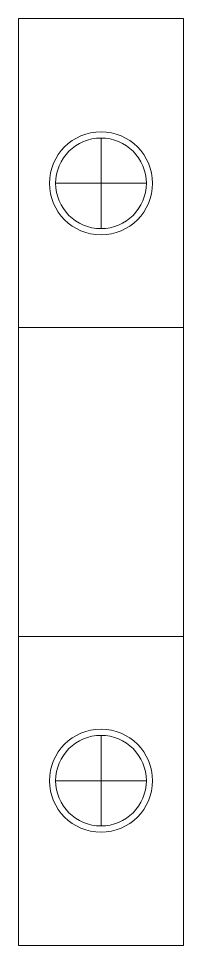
# Model space of a CAD drawing. Header units: inches. Extents: x 0 to 8, y 0 to 45.
import ezdxf

# ---------------------------------------------------------------- set-up
doc = ezdxf.new("R2010")
doc.units = ezdxf.units.IN
doc.layers.add('hw_VTP', color=7, linetype='Continuous', lineweight=13)

# ---------------------------------------------------------------- blocks, each defined once
blk = doc.blocks.new('CD_CHAN CAU')
at = {"layer": 'hw_VTP', "color": 4}
for p, q in [((8, 22.5), (0, 22.5)), ((0, 22.5), (0, -22.5)), ((8, -22.5), (8, 22.5)), ((0, 7.5), (8, 7.5)), ((0, -7.5), (8, -7.5)), ((0, -22.5), (8, -22.5))]:
    blk.add_line(p, q, dxfattribs=at)
for points in [[(4, 16.7), (4, 12.3)], [(6.2, 14.5), (1.8, 14.5)], [(4, -12.3), (4, -16.7)], [(6.2, -14.5), (1.8, -14.5)]]:
    blk.add_lwpolyline(points, dxfattribs=at)
for centre, radius in [((4, 14.5), 2.5), ((4, 14.5), 2.2), ((4, -14.5), 2.5), ((4, -14.5), 2.2)]:
    blk.add_circle(centre, radius, dxfattribs=at)

msp = doc.modelspace()

# ---------------------------------------------------------------- block references
msp.add_blockref('CD_CHAN CAU', (0, 22.5))

doc.saveas('drawing.dxf')
